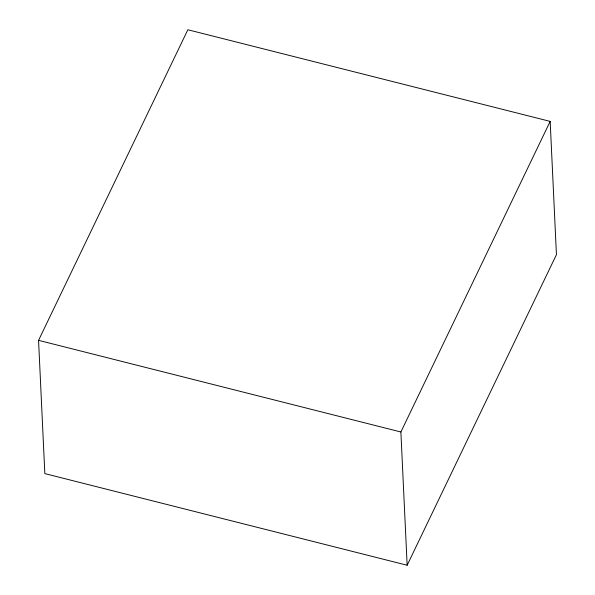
<?xml version="1.0" encoding="UTF-8"?>
<svg xmlns="http://www.w3.org/2000/svg" width="595" height="595" viewBox="0 0 595 595"><rect width="100%" height="100%" fill="white"/><g stroke="black" fill="none" stroke-linecap="round" stroke-linejoin="round"><path stroke-width="0.89" d="M38.563 340.34L187.849 29.75L550.167 121.395L556.437 254.66L407.151 565.25L44.833 473.605L38.563 340.34L400.881 431.985L407.151 565.25M400.881 431.985L550.167 121.395"/></g></svg>
